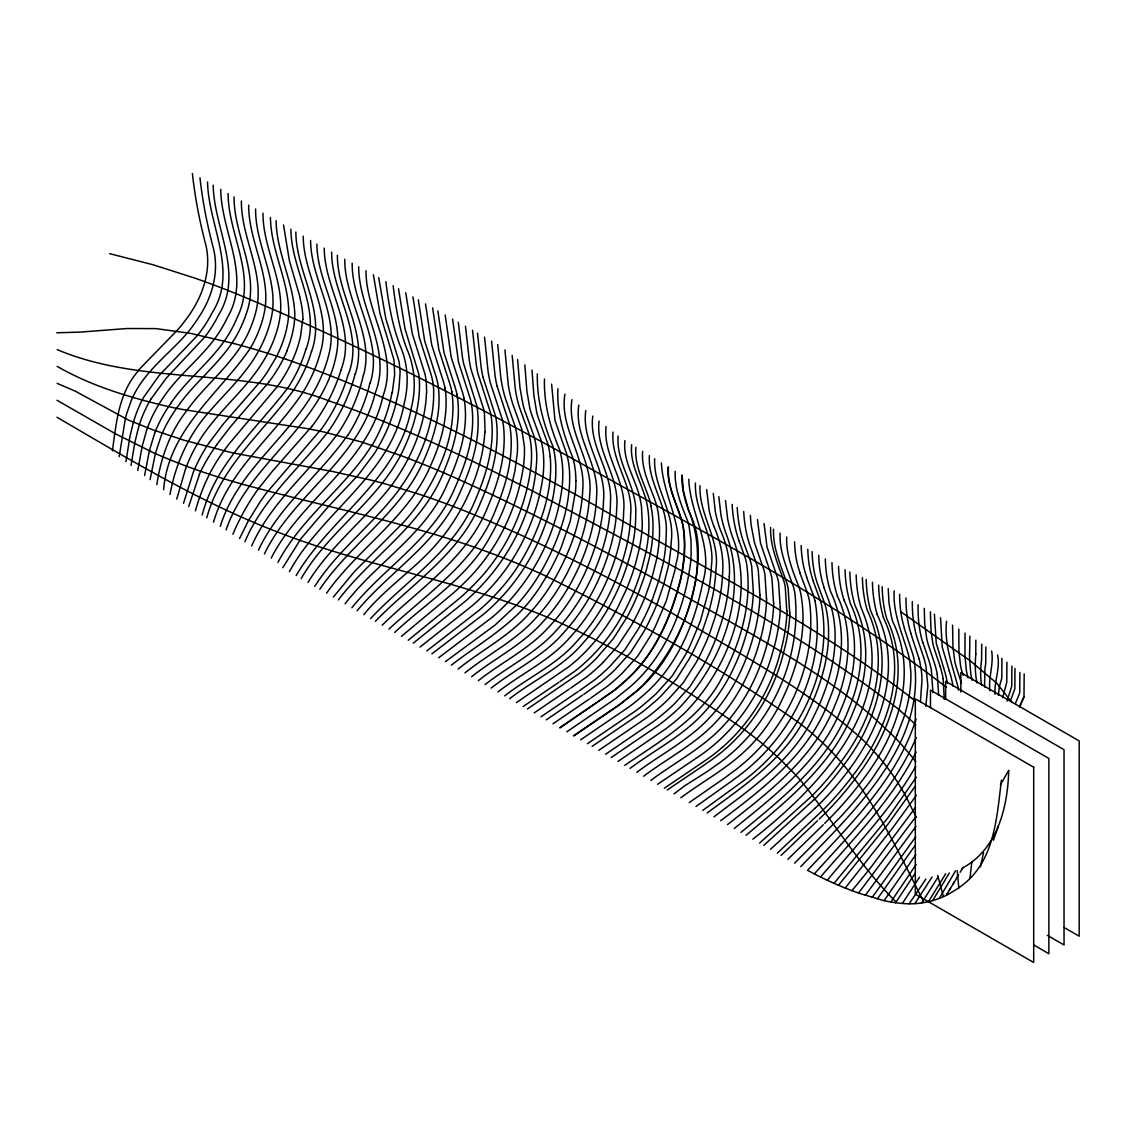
<?xml version="1.0" encoding="UTF-8"?>
<svg xmlns="http://www.w3.org/2000/svg" width="1136" height="1136" viewBox="0 0 1136 1136"><rect width="100%" height="100%" fill="white"/><g stroke="black" fill="none" stroke-linecap="round" stroke-linejoin="round"><path stroke-width="1.5" d="M654.663 458.731C653.129 487.742 675.38 512.123 671.206 541.602A144.201 83.255 -60 0 1 670.638 550.491L669.502 559.65A117.434 67.791 -60 0 1 668.238 566.722L663.878 583.89L657.588 602.463A128.851 74.394 -60 0 1 654.08 610.998L648.585 622.656A154.283 89.077 -60 0 1 643.658 631.985L630.65 652.334L615.314 669.388A181.973 105.066 -60 0 1 610.43 673.975L604.466 679.243A139.373 80.471 -60 0 1 600.802 682.253L583.833 694.323M675.182 471.27C674.457 488.537 681.16 504.696 687.394 520.402A107.153 61.869 -60 0 1 689.098 526.508L691 539.983L691.157 554.482A163.158 94.203 -60 0 1 690.66 562.036C685.15 605.616 668.138 649.991 636.373 681.131A222.599 128.51 -60 0 1 629.742 687.152L614.775 699.165L566.85 731.783M888.238 588.647L888.977 602.989L891.306 616.195A202.464 116.894 -60 0 0 892.782 621.804C918.243 674.131 897.752 733.189 864.894 776.981A208.953 120.643 -60 0 1 861.116 782.065A241.017 139.146 -60 0 1 830.274 817.778L824.693 823.373M930.398 611.892L930.98 629.784L932.67 642.38A121.481 70.134 -60 0 0 934.104 648.329L939.969 665.838M894.202 590.862C892.655 613.525 902.751 634.172 908.63 655.429A125.798 72.633 -60 0 1 909.851 661.947L910.774 671.191A108.928 62.892 -60 0 1 903.404 718.733L897 735.248M649.409 455.508C647.492 483.212 668.65 506.23 666.165 534.133A138.848 80.159 -60 0 1 665.526 547.353L665.029 551.911A121.24 70.006 -60 0 1 663.097 563.598L658.724 580.766L652.376 599.382M924.264 608.328L924.704 623.721L926.649 638.134A130.924 75.587 -60 0 0 928.069 643.998L934.559 663.509A151.571 87.515 -60 0 1 937.299 674.429M946.558 621.278C943.988 644.51 952.593 666.008 958.259 687.891M952.564 625.155L952.948 646.696L954.765 661.266A103.944 60.009 -60 0 0 955.816 665.696L961.482 683.403M958.798 629.117L958.954 651.468L960.559 665.81A102.51 59.186 -60 0 0 961.553 670.197L963.058 675.338M965.032 633.093L964.961 656.239L966.353 670.354A102.226 59.015 -60 0 0 967.276 674.699L968.113 677.837M969.832 636.146L969.746 648.798A158.472 91.491 -60 0 0 969.533 658.085L970.811 673.861A102.822 59.356 -60 0 0 971.678 678.178L972.203 680.279M975.767 654.08L975.852 640.136M981.703 644.155L981.603 659.718A93.621 54.045 -60 0 0 981.589 685.178M985.835 646.995L985.721 663.694A68.401 39.49 -60 0 0 984.912 669.047L984.585 684.085A97.298 56.175 -60 0 0 984.898 687.195M991.671 650.999C993.801 664.432 988.377 677.354 989.811 690.716M997.607 655.003C1000.362 668.437 994.227 680.933 994.966 694.195M1001.924 658.298L1001.782 678.206L999.268 687.024L998.388 695.473M1006.908 662.203L1006.766 682.239L1002.634 697.703M1011.878 666.108L1011.75 686.272L1007.05 701.068M1014.973 668.522L1014.846 688.785L1010.486 700.713M1019.872 672.427L1019.73 692.818L1015.371 703.624M1019.631 706.961A58.433 33.739 -60 0 1 1023.99 696.893L1024.161 673.847M642.664 451.39C641.031 470.091 650.687 486.648 656.168 503.873A121.538 70.162 -60 0 1 658.355 513.756L659.505 525.869M426.667 392.857L426.327 382.378A85.413 49.317 -60 0 0 425.659 377.493A96.517 55.721 -60 0 0 424.878 373.744L412.198 333.331L405.737 292.79M635.933 447.257C634.129 466.058 644.14 482.573 649.522 499.883A126.465 73.016 -60 0 1 651.042 505.974M631.673 444.659C629.628 464.411 641.059 481.437 646.001 499.797A129.121 74.55 -60 0 1 648.897 523.554A123.611 71.369 -60 0 1 645.773 553.047L642.053 567.787A152.636 88.125 -60 0 1 633.746 591.629C623.948 615.357 610.245 637.694 592.055 655.912A129.717 74.891 -60 0 1 575.128 670.993L560.133 681.472M729.284 576.605C730.533 560.517 726.884 544.627 720.38 529.987A208.683 120.487 -60 0 1 715.325 511.697L713.28 493.45M938.62 694.877L937.271 674.457M753.253 591.004L751.677 566.353A100.508 58.035 -60 0 0 750.513 561.383L744.364 544.343A185.211 106.926 -60 0 1 737.207 507.536M759.885 594.994L758.294 570.343A101.175 58.419 -60 0 0 757.13 565.373L750.981 548.333A178.707 103.177 -60 0 1 743.711 511.527M766.502 598.97L764.911 574.333A101.928 58.845 -60 0 0 763.747 569.363L754.545 542.937L751.123 525.088A146.8 84.76 -60 0 1 750.413 515.389M773.573 603.23L771.983 578.607A102.652 59.271 -60 0 0 770.819 573.637L760.467 542.951L757.456 519.578M780.205 607.22L778.6 582.598A103.447 59.725 -60 0 0 777.436 577.628L767.013 546.956L764.045 523.511M786.822 611.211L785.217 586.588A104.356 60.251 -60 0 0 784.053 581.618C778.061 563.996 769.924 546.544 770.634 527.445M789.733 612.957L788.128 588.334A104.924 60.577 -60 0 0 786.964 583.364C781 565.728 772.736 548.29 773.531 529.177M624.928 440.527C622.727 460.378 634.513 477.376 639.369 495.821A133.21 76.907 -60 0 1 641.513 507.181L642.294 523.838A121.751 70.29 -60 0 1 639.185 549.043L636.16 561.312A151.216 87.302 -60 0 1 625.794 590.677L617.246 608.371A114.31 66.002 -60 0 1 613.511 614.945M944.286 699.478L943.164 678.859M932.926 692.463L931.378 670.041A159.92 92.328 -60 0 0 928.836 660.215L922.929 642.649M302.716 319.386L300.586 336.142A84.234 48.635 -60 0 1 277.681 386.084M485.1 432.078L484.405 413.305A87.273 50.396 -60 0 0 483.482 408.605L470.844 368.76A208.399 120.317 -60 0 1 469.409 361.134L465.476 326.288M618.14 436.068C615.84 464.127 637.978 487.259 635.677 515.559C635.848 535.255 630.991 554.609 624.445 573.055C615.414 598.53 601.668 622.358 583.549 642.465C563.442 666.747 534.076 679.726 509.638 698.711M1008.711 770.364C1007.888 807.014 997.38 849.245 962.717 867.89M613.042 432.063C610.472 461.259 633.746 485.427 630.622 514.935C630.352 534.374 625.467 553.445 618.893 571.635C609.62 597.309 595.449 621.25 576.918 641.329C556.952 664.588 528.453 677.269 504.711 695.871M971.905 861.4L970.045 877.773M606.056 426.554C602.918 456.402 626.788 481.082 623.678 511.143C623.337 530.1 618.737 548.731 612.418 566.509C603.315 591.97 589.513 615.811 571.337 635.876C551.216 659.86 522.191 673.009 497.951 691.966M599.07 421.044C595.42 451.546 619.83 476.737 616.72 507.352C616.308 526.309 611.779 544.968 605.403 562.746C596.244 588.192 582.484 612.048 564.265 632.07C544.13 655.884 515.318 669.118 491.192 688.061M592.793 416.088C588.633 446.491 612.645 471.525 610.501 501.785C610.373 521.481 605.758 540.921 599.112 559.381C589.896 584.784 576.179 608.669 557.918 628.648C537.768 652.305 509.127 665.625 485.115 684.568M564.933 394.135C559.253 427.732 585.594 455.593 582.796 488.821C582.044 507.877 577.741 526.735 570.996 544.527C561.212 569.775 547.595 593.787 529.106 613.696C508.914 636.302 481.508 650.218 458.163 669.033M585.793 410.579C581.249 442.302 606.553 468.501 603.543 500.138C602.946 519.592 598.36 538.776 591.6 556.967C582.115 582.484 568.114 606.454 549.441 626.362C529.461 649.025 501.686 662.103 478.341 680.663M571.933 399.645C566.623 433.313 593.603 461.259 589.683 494.799C588.633 513.529 584.316 532.031 577.656 549.54C568.099 574.376 554.51 597.82 536.419 617.43C516.241 640.335 488.466 654.066 464.936 672.924M578.806 405.069C573.85 437.417 599.538 464.17 596.585 496.347C595.946 515.318 591.6 534.062 585.083 551.855C575.725 577.244 562.008 601.171 543.59 621.094C523.44 644.311 495.31 657.858 471.582 676.758M721.573 586.077L722.056 581.547A161.823 93.422 -60 0 0 722.638 572.643C723.873 556.555 720.267 540.637 713.72 526.025M112.421 450.85C116.128 423.941 118.485 394.831 136.561 372.977A78.895 45.554 -60 0 1 140.097 368.476L177.77 329.738A95.452 55.11 -60 0 0 184.586 321.289C201.967 299.364 212.943 270.127 205.133 242.295C199.297 219.702 194.895 196.741 192.41 173.51M119.195 456.601L125.372 418.573A100.067 57.766 -60 0 1 126.394 414.597L131.449 400A51.276 29.607 -60 0 1 133.565 395.498C145.749 370.691 168.724 354.205 186.56 333.856A86.506 49.941 -60 0 0 198.885 317.043C212.389 296.908 219.433 271.589 213.227 247.676C207.192 224.715 202.492 201.413 199.993 177.784M125.954 461.656L129.859 436.906L133.508 421.683M131.023 465.433L134.872 442.387L138.748 426.667A75.7 43.708 -60 0 1 150.847 399.105M156.853 484.703C160.545 459.299 169.136 434.279 184.572 413.561A121.864 70.361 -60 0 1 188.051 408.832C207.746 382.094 236.018 361.532 249.437 330.406A73.655 42.529 -60 0 0 255.969 311.307C265.554 273.634 241.073 238.546 241.372 200.987M920.444 701.636L922.02 679.47A122.234 70.574 -60 0 0 921.168 669.303L919.805 661.734A136.831 79.009 -60 0 0 919.18 659.136M137.797 470.489L142.17 446.363L146.743 429.891A78.171 45.128 -60 0 1 160.858 401.235C175.398 377.905 197.806 361.134 214.292 339.38A75.842 43.779 -60 0 0 219.631 331.598A77.518 44.758 -60 0 0 227.456 317.484C251.738 275.906 221.165 232.298 220.739 189.371M144.57 475.544L149.469 450.31L154.723 433.114M150.08 479.648L155.376 453.52L161.227 435.727A70.063 40.442 -60 0 1 163.996 429.465L165.615 426.17A90.937 52.512 -60 0 1 178.863 405.055C196.855 379.751 223.11 361.007 237.822 333.302A74.01 42.728 -60 0 0 246.228 313.863C260.953 274.443 233.817 236.416 234.044 196.855M925.812 706.336L927.856 686.059L925.954 666.008A165.785 95.708 -60 0 0 923.611 657.233M163.612 489.758C168.469 429.55 218.978 394.178 250.289 348.283A68.515 39.561 -60 0 0 254.223 341.112L255.501 338.5A74.479 42.998 -60 0 0 263.907 314.416C272.697 276.985 248.344 242.408 248.699 205.119M392.247 392.8L394.675 374.383L393.979 359.814L379.992 313.55L373.361 274.727M983.549 852.554L980.453 866.882M169.988 494.515C175.469 464.056 188.491 434.847 209.265 411.743C226.376 391.948 246.114 373.943 258.738 350.697A74.749 43.154 -60 0 0 262.345 343.668A77.106 44.517 -60 0 0 270.794 319.926C280.535 281.927 255.231 246.867 255.6 208.996M363.648 374.866C374.397 334.694 344.336 299.109 344.776 259.221M1001.427 780.219C996.755 817.622 994.639 861.812 961.099 886.137A172.005 99.315 60 0 1 957.762 888.551L949.171 893.805M370.18 383.031C383.428 341.482 351.819 304.434 352.16 263.211M355.298 374C368.717 332.862 337.151 296.013 337.392 255.231M176.762 499.073L185.566 468.799M183.521 503.319L193.347 472.107A95.268 54.997 -60 0 1 208.669 443.423M188.661 506.542L199.425 474.507M760.467 638.46C752.699 668.082 739.039 696.581 718.335 719.358C697.334 743.129 668.621 757.499 643.587 776.229M767.51 642.735C759.785 672.342 746.068 700.798 725.421 723.575C704.419 747.261 675.835 761.759 650.814 780.404M774.113 646.739C763.051 692.491 734.722 733.487 695.019 758.962A205.673 118.74 -60 0 1 688.743 763.207L657.574 784.323M780.702 650.743C769.754 695.985 741.936 736.639 702.843 762.128A189.286 109.283 -60 0 1 695.502 767.155L664.333 788.228M746.948 631.673C739.067 660.896 725.421 689.012 704.973 711.505C683.957 735.333 655.117 749.618 630.054 768.39M753.537 635.677C745.727 664.887 732.109 692.96 711.661 715.424C690.66 739.238 661.862 753.551 636.813 772.31M348.539 373.886C364.471 331.897 331.641 293.77 331.627 252.107M311.633 351.237C326.202 310.284 296.098 272.725 295.857 232.014M306.067 349.206C321.303 308.083 291.128 270.112 290.887 229.174M340.686 370.606C357.698 328.489 324.399 289.95 324.243 248.117M195.42 510.788C201.441 489.133 210.785 468.344 224.317 450.325A186.56 107.707 -60 0 1 228.606 444.488L277.709 386.112M916.07 719.102C896.844 779.608 849.827 825.247 807.54 870.304A445.724 257.332 60 0 0 845.241 888.054A474.337 273.861 60 0 0 860.335 893.634L884.078 900.663A245.717 141.858 60 0 0 902.382 903.432C918.144 904.98 934.417 901.643 948.418 894.259M202.194 515.02C215.329 463.815 256.779 428.712 287.536 388.256M998.473 826.142L993.389 840.271M206.752 517.888C220.725 466.243 263.68 431.737 293.713 389.932A86.861 50.154 -60 0 0 311.52 351.251M213.525 522.12C228.634 469.793 273.875 436.224 302.858 392.417A88.707 51.219 -60 0 0 320.551 351.748C332.394 311.846 303.397 275.849 303.227 236.245M220.285 526.366C236.558 473.4 284.284 440.825 312.002 394.916M1019.787 706.521L1024.005 696.908M226.078 530.001C249.224 461.486 325.762 424.296 337.108 350.172C342.334 313.309 317.129 280.805 316.887 244.07M916.241 737.491C893.876 790.514 852.099 831.765 814.313 873.868M239.611 538.45L248.372 520.742L260.598 501.09A152.778 88.21 -60 0 1 266.349 493.123L321.886 428.428A106.699 61.6 -60 0 0 348.326 373.9M244.893 541.744C263.339 497.937 300.841 467.265 329.113 430.345M251.652 545.962C271.234 501.658 310.384 471.199 338.372 432.802A104.001 60.052 -60 0 0 363.364 374.937M1008.626 770.549L1000.404 784.749M282.807 567.688L301.125 538.421L326.359 508.843A295.956 170.869 -60 0 1 332.351 502.439L358.238 475.061L374.042 454.002A102.339 59.086 -60 0 0 394.959 407.398L397.813 395.087A128.411 74.138 -60 0 0 399.091 387.092L400.113 371.926L399.148 361.844L385.786 318.591L378.686 277.596M258.426 550.179C279.385 505.492 319.784 475.033 347.63 435.258M916.085 752.018C892.527 799.417 854.67 837.317 820.519 877.006M264.418 553.928C292.861 494.685 359.246 459.626 375.079 393.454C392.417 349.732 358.791 310.128 358.678 266.761M271.192 558.145C301.253 498.988 368.731 463.318 383.159 395.484C398.878 352.302 365.764 313.579 366.005 270.737M289.396 571.692C321.815 511.91 391.75 474.479 404.175 403.465C408.932 384.692 408.165 364.656 400.554 346.764C392.318 325.933 388.64 303.766 385.885 281.657M939.344 898.292L955.561 870.787M915.673 766.473C891.888 808.505 857.737 843.182 827.292 880.258M932.585 900.678L949.355 872.973M962.263 868.671L963.001 867.421M962.49 868.273L960.105 872.32M277.951 562.363C301.665 517.207 345.401 487.727 372.111 444.872M958.713 874.677L954.055 882.431M296.155 575.597C330.363 516.923 399.56 478.384 411.488 407.057C416.216 387.944 414.952 367.695 407.142 349.604C399.105 329.17 395.882 307.373 393.127 285.718M946.331 895.182L947.239 893.691M956.64 878.142L957.265 877.091M946.955 894.16L949.611 889.729M949.398 890.099L950.463 888.352M953.289 883.694L954.368 881.891M950.193 888.792L953.558 883.24M150.903 399.134L166.268 378.132L204.679 337.136A76.098 43.935 -60 0 0 210.345 329.227A78.072 45.085 -60 0 0 218.609 314.942C244.311 273.208 213.838 228.549 213.199 185.154M945.677 873.783L928.382 901.814M916.326 777.209L887.812 817.948L834.051 883.325M301.225 578.522C328.304 531.165 378.018 501.203 402.314 451.986C413.305 429.28 420.874 404.061 419.298 378.643A82.63 47.712 -60 0 0 418.659 373.73L404.941 328.517L398.523 288.743M938.364 876.609L921.623 903.035M932.06 877.02L914.863 903.631M902.382 903.447L919.507 877.219M925.854 879.037L925.059 880.244A187.412 108.204 -60 0 1 921.793 885.2L909.141 903.745M307.984 582.427C330.917 545.01 366.772 518.343 392.942 483.524A110.291 63.673 -60 0 0 426.426 392.999M895.608 902.737L915.176 873.229M915.375 786.041L888.309 823.742L838.467 885.242M890.837 902.012L916.141 864.453M314.757 586.332C338.642 548.83 375.746 522.489 401.434 486.421M884.078 900.663L915.829 854.627M208.641 443.409L223.579 423.671L261.223 380.56A108.488 62.636 -60 0 0 266.917 372.693L276.034 357.528A72.562 41.89 -60 0 0 280.081 348.951A76.822 44.361 -60 0 0 288.331 318.492A72.534 41.876 -60 0 0 288.771 312.627C288.487 279.967 270.837 250.36 270.439 217.473M916.411 795.299L892.64 827.988L845.227 888.04M319.812 589.257C350.697 543.193 401.661 512.109 423.984 459.952C434.406 436.323 442.103 410.068 437.9 384.082A128.496 74.181 -60 0 0 435.542 375.022L424.679 340.97L418.346 299.876M877.304 898.974L915.147 845.383M170.769 403.308C186.077 380.716 208.073 363.776 223.906 341.624A72.406 41.805 -60 0 0 228.861 334.012A75.43 43.551 -60 0 0 237.296 317.271C257.602 276.375 228.18 235.124 228.08 193.503M216.578 444.787L230.509 426.71L269.019 381.994M872.107 897.468L915.673 836.863M345.103 603.841C376.769 562.206 425.83 534.332 447.03 484.618C459.441 457.907 469.338 427.96 463.999 398.225M326.586 593.162C358.01 548.432 408.122 517.732 430.303 466.271C440.754 443.367 448.067 418.076 445.639 392.687A90.099 52.029 -60 0 0 444.9 387.859M915.19 807.795L869.622 869.04L852 890.652M915.914 826.511L865.334 895.324M849.941 768.461C882.303 724.711 902.211 666.406 877.063 614.335M915.744 816.827L858.575 893.024M333.345 597.067L354.333 571.706L403.521 522.347A142.568 82.303 -60 0 0 419.496 502.297C441.038 470.176 457.382 430.998 451.844 391.664M338.329 599.936C372.296 555.39 424.566 523.923 444.701 469.353C454.386 445.88 461.5 419.965 456.956 394.462M351.862 607.746C384.891 566.779 433.952 538.194 454.925 487.855C466.91 461.202 476.68 431.424 471.071 401.945A104.086 60.094 -60 0 0 470.403 399.219L458.49 362.072L452.597 319.102M311.946 426.298L271.958 471.752L258.539 488.537A120.984 69.85 -60 0 0 253.442 495.85L251.738 498.448A139.217 80.386 -60 0 0 232.88 534.232M357.073 610.742C390.344 570.954 438.425 542.639 459.626 493.28C471.653 467.279 480.897 438.496 477.418 409.528A89.077 51.418 -60 0 0 476.524 404.814L463.687 363.889A212.134 122.475 -60 0 1 462.437 357.329L458.305 322.255M363.832 614.647C387.191 585.651 420.093 566.097 442.742 536.377M370.606 618.552C406.844 579.786 455.692 549.796 475.998 498.349C486.918 472.931 494.927 444.985 491.32 417.111A88.636 51.177 -60 0 0 490.383 412.439L477.972 373.659A206.113 118.996 -60 0 1 476.325 364.983L472.519 330.278M499.57 590.152C518.229 569.775 531.52 545.081 540.864 519.223A124.477 71.866 -60 0 0 550.165 456.473M375.377 621.307C412.041 583.308 460.591 553.445 480.713 502.183C491.888 476.438 499.982 448.053 496.219 419.795A89.474 51.66 -60 0 0 495.253 415.137L483.07 377.422M382.136 625.198C420.121 588.079 468.387 557.293 488.324 505.577C499.272 479.946 507.068 451.659 503.149 423.6A90.71 52.37 -60 0 0 502.155 418.971L490.184 382.321A204.068 117.817 -60 0 1 488.097 371.529L484.547 337.094M800.781 866.598C853.605 811.502 928.382 742.93 913.671 657.46A142.426 82.232 -60 0 0 913.017 654.89L904.299 628.279M388.91 629.103C428.158 592.836 476.225 561.184 495.921 508.985C506.613 483.425 514.239 455.252 510.078 427.406A93.237 53.832 -60 0 0 509.056 422.791L497.071 386.155M603.173 662.359L617.956 645.731L631.488 625.112A134.63 77.731 -60 0 0 645.702 595.42L650.445 582.101A169.378 97.795 -60 0 0 652.831 574.305L656.509 559.579A127.544 73.641 -60 0 0 659.448 525.911M823.302 824.764L787.873 859.285M794.632 863.147L839.646 817.821A310.909 179.502 -60 0 0 858.702 796.08L871.411 779.623L883.126 762.071A131.975 76.197 -60 0 0 896.986 735.248M394.661 632.454C427.86 601.469 468.955 576.591 490.894 535.297A135.099 78.001 -60 0 0 504.64 506.542L508.516 495.978A118.684 68.515 -60 0 0 510.93 488.153L515.02 470.489L517.32 452.81A100.65 58.106 -60 0 0 516.667 433.796A95.665 55.238 -60 0 0 515.19 426.71L505.137 397.628A221.193 127.701 -60 0 1 502.524 387.305L502.084 385.161A195.08 112.634 -60 0 1 500.678 376.414L497.724 344.535M813.646 800.014L763.733 845.411M819.198 819.07L825.19 813.277A211.878 122.333 -60 0 0 856.729 776.74C890.865 731.953 912.606 672.81 886.733 618.651A164.038 94.7 -60 0 1 882.189 586.716M817.48 820.703L781.099 855.394M814.981 808.25L770.506 849.288M401.448 636.33L453.349 593.049A184.06 106.273 -60 0 0 464.07 583.024C496.176 552.181 517.136 510.149 523.455 466.158A111.612 64.44 -60 0 0 524.378 446.363L521.68 428.968L512.648 403.635A200.362 115.687 -60 0 1 508.246 384.607L504.938 349.902M408.222 640.235L460.123 597.834A172.8 99.769 -60 0 0 472.903 585.722C504.214 554.893 524.349 513.216 530.597 469.835A107.906 62.295 -60 0 0 531.492 458.646A110.064 63.545 -60 0 0 530.597 442.06A107.338 61.969 -60 0 0 528.623 432.773L519.507 407.483A185.211 106.94 -60 0 1 515.219 388.398L512.18 355.355M777.265 853.179L822.691 810.309A201.441 116.298 -60 0 0 854.258 773.715C887.614 729.667 908.899 670.41 883.311 617.359M413.277 643.146L465.178 601.37A165.856 95.751 -60 0 0 482.857 584.174C514.537 549.923 535.468 504.1 536.817 457.141A111.924 64.624 -60 0 0 533.806 435.628L524.647 410.366A163.243 94.245 -60 0 1 522.915 404.26L519.919 387.362L517.604 359.445M759.615 843.04L810.82 796.918A176.861 102.112 -60 0 0 841.989 760.41C873.527 718.208 891.107 659.746 867.095 609.847A171.238 98.86 -60 0 1 862.409 577.713M420.05 647.051L471.951 605.985A157.549 90.965 -60 0 0 491.206 587.156C519.095 556.668 537.456 517.306 542.965 476.353A110.973 64.07 -60 0 0 543.746 465.22A114.495 66.101 -60 0 0 542.071 444.9A113.245 65.391 -60 0 0 540.75 439.433L531.52 414.214A146.189 84.405 -60 0 1 529.788 408.108L526.919 391.352L524.846 364.897M752.841 839.163C820.476 786.282 901.899 700.926 861.116 607.817A171.664 99.116 -60 0 1 856.161 574.901M746.082 835.287C788.015 799.843 833.767 763.733 853.718 710.596C867.947 677.525 870.858 638.872 855.138 605.772A170.329 98.335 -60 0 1 849.842 572.019M741.013 832.376C783.485 797.089 829.791 760.921 849.416 707.217C863.119 674.5 866.015 636.401 850.481 603.77M426.809 650.942L478.71 610.614A150.406 86.833 -60 0 0 499.57 590.138M734.254 828.499C775.945 794.76 821.158 759.956 841.449 708.296C856.303 674.216 860.236 634.172 843.906 599.893M727.48 824.622C769.668 791.636 814.895 757.03 834.917 705.286C849.771 670.907 853.818 630.437 837.317 595.889M720.693 820.717C763.69 788.285 809.485 753.495 828.783 700.969C843.224 666.562 847.243 626.263 830.7 591.87A154.539 89.219 -60 0 1 825.332 558.969M713.933 816.827C751.72 788.157 793.24 759.97 814.143 715.595C830.004 683.801 840.313 646.867 832.361 611.424A133.253 76.936 -60 0 0 831.311 607.817L824.111 587.866M702.744 810.394L733.913 787.731A214.874 124.051 -60 0 0 739.153 783.911C795.129 744.691 834.009 673.861 821.541 604.764A147.069 84.902 -60 0 0 819.894 599.41L813.22 581.249M707.16 812.936C745.756 784.649 788.171 756.32 808.491 711.008C823.628 679.172 833.781 642.564 825.815 607.391A147.14 84.944 -60 0 0 824.168 602.037L817.522 583.861A147.112 84.93 -60 0 1 812.112 551.599M431.879 653.867L483.78 614.065A145.891 84.234 -60 0 0 505.832 592.381C528.382 566.623 544.144 535.013 552.039 501.757A142.596 82.332 -60 0 0 553.502 494.572L554.922 485.257A119.308 68.884 -60 0 0 554.808 455.408A115.929 66.925 -60 0 0 552.82 446.107C543.136 423.188 536.774 399.063 537.342 373.9M695.985 806.503L727.154 784.323A195.79 113.032 -60 0 0 735.532 778.203C790.486 739.11 827.136 668.607 814.981 600.731M689.225 802.598L720.394 780.929A184.799 106.699 -60 0 0 730.86 773.304C784.408 735.219 817.977 667.13 809.499 601.313A110.135 63.588 -60 0 0 808.434 596.698A145.607 84.064 -60 0 0 806.489 590.479L800.028 573.24M674.074 793.865L684.397 786.013L705.243 772.821A172.729 99.727 -60 0 0 713.621 766.97C769.839 729.695 802.811 659.235 794.746 592.339A106.244 61.344 -60 0 0 793.581 587.355C787.674 569.676 779.14 552.281 780.12 533.111M438.638 657.772L492.626 616.933A140.864 81.338 -60 0 0 511.2 598.771C538.578 567.588 557.236 528.084 562.15 486.733A116.085 67.024 -60 0 0 562.803 475.686A119.862 69.197 -60 0 0 559.721 449.941C550.193 427.42 543.732 403.749 544.471 379.012M667.315 789.946L698.484 768.873A186.432 107.636 -60 0 0 706.862 763.08C745.443 737.647 772.707 697.263 783.599 652.504A145.181 83.823 -60 0 0 789.889 612.886M680.847 797.77C702.133 781.824 725.932 769.214 745.315 750.683A94.047 54.301 -60 0 0 751.45 744.705L755.454 740.36A103.376 59.683 -60 0 0 777.862 708.296C796.038 673.094 808.591 631.999 800.468 592.268A117.335 67.748 -60 0 0 798.707 586.219C792.388 570.513 785.998 554.311 786.723 537.044M445.411 661.663L495.197 624.956L517.121 604.466A115.844 66.882 -60 0 0 542.227 569.704C558.912 539.714 571.238 505.832 569.505 471.057A122.858 70.929 -60 0 0 566.623 453.775L554.993 420.448L551.613 384.11M451.375 665.142C479.733 643.061 512.663 625.382 534.019 595.505A101.473 58.589 -60 0 0 539.188 588.292L548.447 573.226A155.888 90 -60 0 0 561.255 547.169L570.315 520.984L575.583 490.383A114.566 66.144 -60 0 0 575.895 480.698M624.772 765.337C661.805 740.005 703.78 716.319 723.888 673.904C741.425 640.235 752.302 601.327 746.522 563.243A101.09 58.362 -60 0 0 745.344 558.273L739.195 541.233M618.012 761.418L665.937 728.716A164.777 95.126 -60 0 0 685.164 712.513C728.02 668.792 756.207 596.94 732.578 537.271A200.035 115.489 -60 0 1 730.704 531.492L729.099 525.471A237.85 137.328 -60 0 1 727.651 518.882L725.478 500.55M611.239 757.499L659.178 724.811A165.245 95.41 -60 0 0 680.279 706.848C722.084 662.529 749.121 592.694 725.918 533.295A212.716 122.816 -60 0 1 720.934 514.949L718.832 496.673M605.602 754.233L653.527 721.545A166.751 96.276 -60 0 0 674.656 703.596L689.893 686.669L702.9 666.335A133.295 76.964 -60 0 0 716.532 636.998L720.977 623.849A150.137 86.677 -60 0 0 729.312 576.605M516.397 702.616L568.355 667.073A122.503 70.73 -60 0 0 613.596 615.002M598.842 750.314L646.767 717.64A158.926 91.76 -60 0 0 655.33 710.966L661.763 705.442A180.141 104.001 -60 0 0 667.925 699.733L683.332 682.651L696.198 662.387A147.495 85.157 -60 0 0 701.026 653.115L706.379 641.528A126.082 72.789 -60 0 0 709.787 633.064L715.041 617.288A146.047 84.32 -60 0 0 721.63 586.062M523.156 706.521L558.912 682.282M592.083 746.395L640.008 713.735A153.587 88.679 -60 0 0 646.412 708.836L654.989 701.579A189.556 109.439 -60 0 0 661.195 695.857L676.772 678.632L689.481 658.454A156.157 90.156 -60 0 0 694.295 649.181L699.634 637.608A125.244 72.306 -60 0 0 703.042 629.145L708.31 613.355A166.424 96.091 -60 0 0 710.398 605.829L712.655 596.116A131.194 75.743 -60 0 0 714.317 586.701L715.396 577.571A163.073 94.146 -60 0 0 715.978 568.667C719.94 539.344 698.796 514.736 699.989 485.711M527.431 708.992L580.042 672.938A133.239 76.921 -60 0 0 596.343 658.397L613.298 638.73L626.717 617.601A132.415 76.453 -60 0 0 639.014 591.473L643.828 578.125A164.351 94.884 -60 0 0 646.228 570.315L649.934 555.575A126.167 72.846 -60 0 0 650.942 506.06M534.204 712.897L569.321 689.012M587.44 743.711L635.379 711.065A150.96 87.16 -60 0 0 641.783 706.166L650.36 698.924A196.4 113.387 -60 0 0 656.594 693.216L672.285 675.877L684.88 655.756A163.002 94.103 -60 0 0 689.68 646.483L700.344 621.193L708.566 591.004A127.019 73.343 -60 0 0 709.773 583.975L710.852 574.859A164.01 94.686 -60 0 0 711.42 565.955C715.481 536.632 694.167 512.066 695.431 483.056M540.963 716.816L577.94 691.696M580.681 739.792L628.606 707.16A147.155 84.959 -60 0 0 635.01 702.275L643.587 695.062A207.703 119.919 -60 0 0 649.849 689.339C679.143 661.223 695.118 621.591 702.758 582.314C713.933 545.678 689.964 514.551 688.785 479.193M546.246 719.869L582.598 695.118M553.005 723.774L589.371 699.009M573.609 735.702L619.447 704.547L636.515 691.015A220.001 127.019 -60 0 0 642.82 685.292C684.44 640.988 713.152 568.596 688.203 509.34M573.921 735.872L619.759 704.732L636.813 691.199A219.418 126.678 -60 0 0 643.118 685.462C672.512 657.389 688.288 617.601 696.112 578.352C699.08 558.344 700.088 537.016 691.852 518.087C685.903 504.569 681.515 490.07 681.827 475.146M559.778 727.693L596.13 702.886M560.076 727.864L614.633 690.248A150.364 86.805 -60 0 0 618.296 687.266L624.26 682.069A220.341 127.218 -60 0 0 629.273 677.468C656.537 651.723 671.561 615.556 680.649 579.772C684.667 561.951 686.158 543.278 683.034 525.187C678.391 505.776 666.946 487.841 668.437 467.166M579.161 690.887L594.866 679.726A137.428 79.35 -60 0 0 602.179 673.577L605.161 670.893A170.386 98.378 -60 0 0 609.989 666.307L625.084 649.437L638.318 628.975A138.095 79.733 -60 0 0 652.405 599.382M590.592 698.2L607.561 686.172A143.732 82.985 -60 0 0 611.225 683.162L617.203 677.936A199.766 115.332 -60 0 0 622.13 673.336L637.779 656.026L650.488 635.848A167.887 96.929 -60 0 0 655.344 626.547L666.221 601.129L674.827 570.726A116 66.981 -60 0 0 676.076 563.669C686.243 528.254 662.799 497.028 661.393 462.849M597.366 702.091L614.32 690.077A151.585 87.515 -60 0 0 617.984 687.081L623.962 681.884A217.871 125.798 -60 0 0 628.961 677.297C656.225 651.539 671.262 615.371 680.35 579.587C684.369 561.766 685.86 543.093 682.736 525.017C678.093 505.591 666.633 487.671 668.138 466.981M570.556 688.217L586.801 676.843A140.296 80.997 -60 0 0 603.159 662.331M56.8 332.791L80.045 332.11L126.863 328.531L156.001 328.602L190.379 333.345L234.215 343.569M109.652 253.655L153.062 264.759L194.597 278.036A693.713 400.511 0 0 1 238.73 294.764C366.701 348.042 489.928 411.899 610.572 479.96C725.478 543.732 842.074 606.553 946.231 687.209M240.292 483.638C337.037 510.206 436.92 528.013 529.248 568.611A609.322 351.791 0 0 1 543.235 574.816C631.829 618.396 718.903 666.25 799.602 723.291A428.769 247.549 0 0 1 828.925 748.936C871.255 791.906 896.261 847.868 923.199 900.905M286.386 359.374C391.111 395.882 489.687 447.513 586.744 500.664C696.453 564.038 810.99 620.568 911.711 698.157M507.579 602.094C431.865 575.767 352.472 561.326 277.695 532.088C200.035 502.24 128.553 459.058 56.97 417.253M57.141 383.372L75.246 391.153L128.723 420.221L152.906 429.848L183.592 440.086L231.943 452.739L332.607 471.511L371.273 480.173A441.734 255.032 0 0 1 387.39 484.476L418.531 494.032A618.509 357.102 0 0 1 468.302 512.364C539.103 541.176 607.22 576.051 673.52 614.008C736.739 652.462 803.408 687.024 859.029 736.483M556.356 621.094C623.124 651.283 686.513 688.913 746.352 731.115A532.741 307.572 0 0 1 780.02 759.189M150.804 451.418L115.332 433.711L56.97 400.255M57.141 349.59C143.065 386.041 241.088 366.829 328.205 400.61C399.02 424.907 466.626 457.496 533.267 491.377C658.724 558.529 787.234 622.755 900.039 710.398M57.141 366.374C90.596 385.644 127.899 396.975 165.274 405.879A318.591 183.947 0 0 0 181.93 409.372L307.473 428.655A292.066 168.625 0 0 1 324.186 432.049L361.816 442.074L402.116 456.047A784.621 452.994 0 0 1 440.896 471.568C519.578 505.662 595.349 546.018 670.325 587.525C736.043 626.163 804.955 660.726 864.084 709.389A821.371 474.209 0 0 1 873.982 717.881L892.612 735.248A463.332 267.5 0 0 1 901.175 744.236L911.711 756.519A532.23 307.274 0 0 1 915.801 761.716M1064.02 927.445L1079.2 936.206L1079.2 740.942L960.815 672.597L960.815 691.938M1047.335 935.326L1064.034 944.967L1064.034 749.689L945.649 681.344L945.649 698.938M1033.689 944.967L1048.855 953.729L1048.855 758.45L930.483 690.106L930.483 707.7M900.805 611.736L969.59 660.399A167.404 96.645 0 0 1 971.763 662.075L988.618 676.403A88.054 50.836 0 0 0 990.762 678.107L996.712 683.176L1012.133 702.616M780.02 759.189L794.646 773.857A447.57 258.397 0 0 1 802.669 782.945C833.994 822.535 860.165 866.243 896.176 902.069M903.787 792.261L916.34 817.437M813.049 594.497L806.617 577.244M687.834 507.622L683.418 490.894L682.125 475.317M949.313 670.993L942.269 647.293L940.537 617.771M454.542 385.431L443.949 352.43L437.857 310.909M943.59 667.67L936.234 643.09L934.403 614.221M923.625 657.219L917.363 638.688A158.884 91.732 -60 0 1 912.322 601.569M910.831 633.49L919.18 659.136M937.725 875.558L943.178 895.821M299.876 296.78L289.41 260.74L283.517 224.956M947.012 681.742L947.225 683.276M412.95 296.851L419.198 337.094L430.629 373.034A120.246 69.424 -60 0 1 432.688 381.242A88.509 51.106 -60 0 1 433.37 386.126L433.696 390.188M425.531 303.923L431.666 344.748L442.529 378.799A128.567 74.223 -60 0 1 444.929 387.83M432.631 307.941L438.837 349.604L449.444 382.619A131.492 75.927 -60 0 1 451.858 391.636M445.184 314.984L451.205 357.272L461.812 390.188A130.782 75.501 -60 0 1 464.013 398.211M262.984 213.199C262.814 249.167 285.278 281.813 279.896 317.881A77.035 44.474 -60 0 1 271.149 346.338A74.195 42.841 -60 0 1 266.818 355.071C249.437 387.646 218.24 409.727 199.127 441.08A89.46 51.645 -60 0 0 185.58 468.799M276.091 220.711C276.63 253.356 293.926 282.694 294.82 315.055A73.499 42.444 -60 0 1 294.678 318.478A76.95 44.418 -60 0 1 286.812 350.953M310.597 240.463C310.767 278.987 338.414 313.508 329.383 352.316A91.15 52.625 -60 0 1 311.946 394.888M550.136 456.502L549.639 452.54A113.486 65.519 -60 0 0 547.666 443.253L538.365 418.062A134.559 77.688 -60 0 1 536.632 411.956L533.877 395.342L532.003 370.08M207.547 182.001C208.399 225.766 238.73 271.206 212.006 313.039A78.427 45.284 -60 0 1 203.401 327.452A76.183 43.992 -60 0 1 197.479 335.447L159.139 375.491L143.463 397.572A73.925 42.685 -60 0 0 133.608 421.669M957.236 870.687L958.798 887.969M477.503 333.104L481.195 367.681A205.531 118.655 -60 0 0 483.07 377.422M491.59 341.098L495.012 375.363A201.512 116.341 -60 0 0 497.071 386.155M706.635 489.573L709.134 510.206A207.334 119.706 -60 0 0 713.735 526.011M575.895 480.698L575.81 477.191A121.68 70.262 -60 0 0 573.169 458.745C564.308 436.338 556.498 413.305 557.961 388.711M507.565 602.123A560.659 323.689 0 0 1 556.384 621.065M234.215 343.583A613.951 354.46 0 0 1 286.4 359.374M911.739 698.157A540.921 312.301 0 0 1 915.105 700.94M899.811 710.497A420.05 242.522 0 0 1 915.715 724.796M859.256 736.398A454.627 262.473 0 0 1 903.56 792.303M240.349 483.581A494.288 285.377 0 0 1 150.676 451.503M958.173 687.976A102.765 59.328 -60 0 1 958.486 690.205M154.624 433.1A81.948 47.314 -60 0 1 170.84 403.379M305.882 349.221A85.882 49.586 -60 0 1 287.593 388.313M299.663 296.979A132.145 76.297 -60 0 1 303.028 319.188M199.254 474.465A104.001 60.052 -60 0 1 216.678 444.886M287.025 350.981A85.768 49.515 -60 0 1 268.934 381.895M340.8 370.606A106.074 61.245 -60 0 1 311.96 426.312M369.896 383.102A102.567 59.214 -60 0 1 347.815 435.4M355.071 374.042A105.392 60.847 -60 0 1 329.128 430.359M391.934 392.9A105.691 61.017 -60 0 1 372.352 445.014M433.597 390.259A110.859 63.999 -60 0 1 401.292 486.279M454.514 385.459A133.849 77.276 -60 0 1 456.984 394.448M484.802 432.22A123.966 71.568 -60 0 1 442.884 536.561M739.167 541.261A191.572 110.604 -60 0 1 732.124 504.427M766.63 598.899A144.769 83.581 -60 0 1 760.666 638.432M760.055 594.895A146.43 84.547 -60 0 1 753.75 635.649M753.409 590.919A145.99 84.291 -60 0 1 747.161 631.644M786.992 611.125A145.11 83.78 -60 0 1 780.844 650.729M780.361 607.135A144.684 83.539 -60 0 1 774.269 646.711M773.73 603.159A144.712 83.553 -60 0 1 767.695 642.706M813.319 581.135A144.854 83.638 -60 0 1 807.795 549.199M813.035 594.511A149.242 86.166 -60 0 1 814.995 600.731M806.745 577.116A141.546 81.721 -60 0 1 801.178 545.507M800.156 573.098A138.237 79.818 -60 0 1 794.561 541.829M824.196 587.781A150.662 86.989 -60 0 1 818.715 555.291M850.509 603.741A168 97 -60 0 1 845.042 569.69M843.963 599.851A162.689 93.933 -60 0 1 838.567 566.339M837.388 595.832A158.486 91.505 -60 0 1 831.964 562.661M883.396 617.274A166.736 96.262 -60 0 1 878.639 585.111M849.969 768.504A191.885 110.788 -60 0 1 814.995 808.292M877.12 614.278A168.724 97.412 -60 0 1 872.434 582.271M813.688 800.113A185.282 106.969 -60 0 0 844.999 763.406C877.276 720.977 895.04 661.777 870.801 611.296A170.13 98.236 -60 0 1 866.214 579.445M910.916 633.419A155.859 89.985 -60 0 1 905.974 597.934M904.426 628.165A153.403 88.565 -60 0 1 899.627 594.298M939.926 665.881A148.56 85.768 -60 0 1 943.221 678.817M922.801 642.763A160.929 92.911 -60 0 1 918.101 604.778M949.242 671.049A141.531 81.707 -60 0 1 952.976 686.087M943.533 667.712A146.927 84.831 -60 0 1 947.083 681.685M976.96 682.949A112.237 64.795 -60 0 1 975.838 654.038M1033.689 767.212L915.318 698.867L915.318 894.146L1033.689 962.49L1033.689 767.212"/></g></svg>
